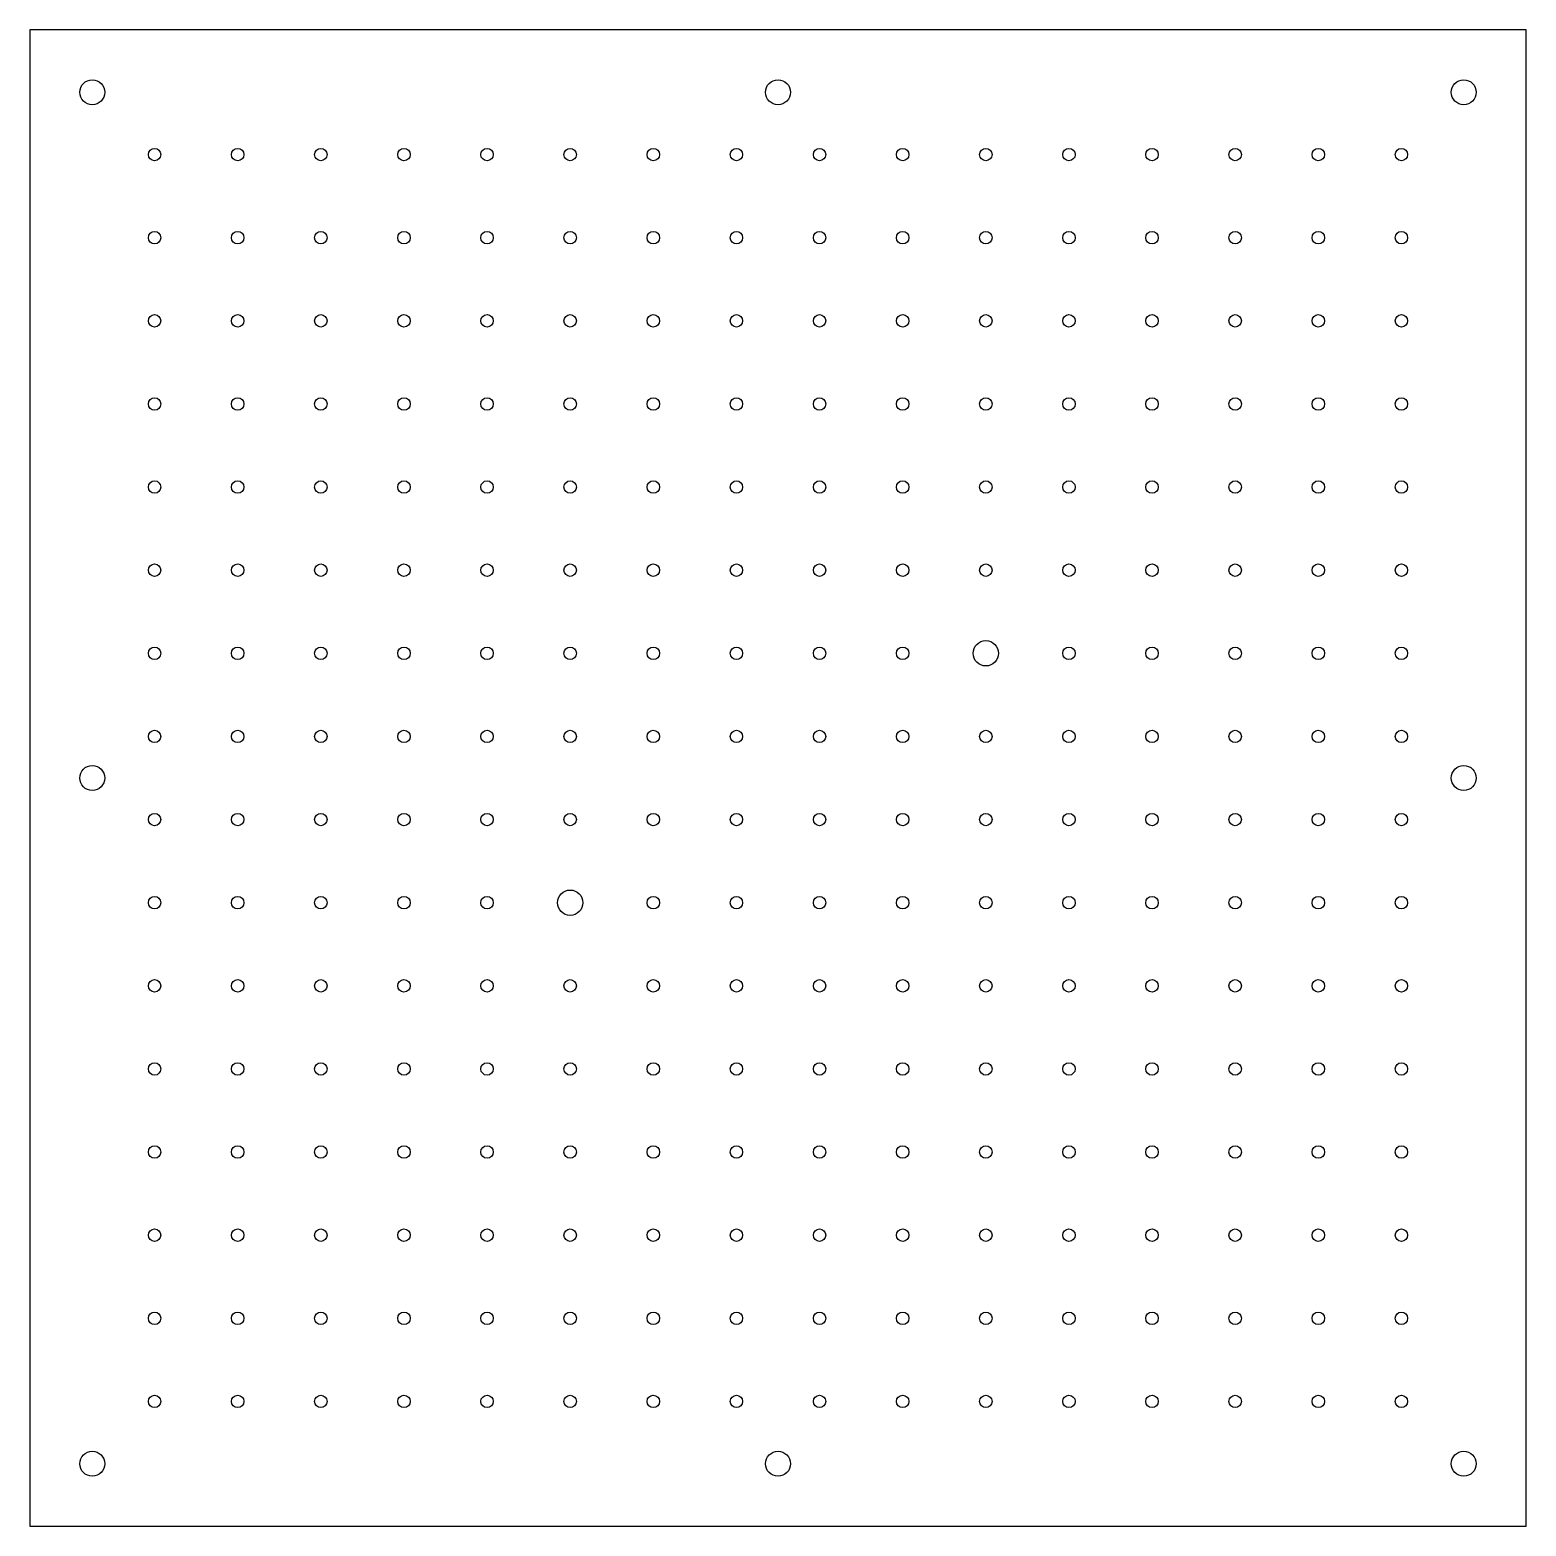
# Model space of a CAD drawing. Header units: inches. Extents: x -3.54 to 3.54, y -3.54 to 3.54.
import ezdxf

# ---------------------------------------------------------------- set-up
doc = ezdxf.new("R2010")
doc.units = ezdxf.units.IN
doc.header["$MEASUREMENT"] = 0

msp = doc.modelspace()

# ---------------------------------------------------------------- linework, layer by layer
at = {"color": 7, "linetype": 'Continuous', "lineweight": 25}
for p, q in [((3.5433, 3.5433), (-3.5433, 3.5433)), ((-3.5433, 3.5433), (-3.5433, -3.5433)), ((3.5433, -3.5433), (3.5433, 3.5433)), ((-3.5433, -3.5433), (3.5433, -3.5433))]:
    msp.add_line(p, q, dxfattribs=at)
for centre, radius in [((-3.248, 3.248), 0.0591), ((0, 3.248), 0.0591), ((3.248, 3.248), 0.0591), ((-2.9528, 2.9528), 0.0295), ((-2.5591, 2.9528), 0.0295), ((-2.1654, 2.9528), 0.0295), ((-1.7717, 2.9528), 0.0295), ((-1.378, 2.9528), 0.0295), ((-0.9843, 2.9528), 0.0295), ((-0.5906, 2.9528), 0.0295), ((-0.1969, 2.9528), 0.0295), ((0.1969, 2.9528), 0.0295), ((0.5906, 2.9528), 0.0295), ((0.9843, 2.9528), 0.0295), ((1.378, 2.9528), 0.0295), ((1.7717, 2.9528), 0.0295), ((2.1654, 2.9528), 0.0295), ((2.5591, 2.9528), 0.0295), ((2.9528, 2.9528), 0.0295), ((-2.9528, 2.5591), 0.0295), ((-2.5591, 2.5591), 0.0295), ((-2.1654, 2.5591), 0.0295), ((-1.7717, 2.5591), 0.0295), ((-1.378, 2.5591), 0.0295), ((-0.9843, 2.5591), 0.0295), ((-0.5906, 2.5591), 0.0295), ((-0.1969, 2.5591), 0.0295), ((0.1969, 2.5591), 0.0295), ((0.5906, 2.5591), 0.0295), ((0.9843, 2.5591), 0.0295), ((1.378, 2.5591), 0.0295), ((1.7717, 2.5591), 0.0295), ((2.1654, 2.5591), 0.0295), ((2.5591, 2.5591), 0.0295), ((2.9528, 2.5591), 0.0295), ((-2.9528, 2.1654), 0.0295), ((-2.5591, 2.1654), 0.0295), ((-2.1654, 2.1654), 0.0295), ((-1.7717, 2.1654), 0.0295), ((-1.378, 2.1654), 0.0295), ((-0.9843, 2.1654), 0.0295), ((-0.5906, 2.1654), 0.0295), ((-0.1969, 2.1654), 0.0295), ((0.1969, 2.1654), 0.0295), ((0.5906, 2.1654), 0.0295), ((0.9843, 2.1654), 0.0295), ((1.378, 2.1654), 0.0295), ((1.7717, 2.1654), 0.0295), ((2.1654, 2.1654), 0.0295), ((2.5591, 2.1654), 0.0295), ((2.9528, 2.1654), 0.0295), ((-2.9528, 1.7717), 0.0295), ((-2.5591, 1.7717), 0.0295), ((-2.1654, 1.7717), 0.0295), ((-1.7717, 1.7717), 0.0295), ((-1.378, 1.7717), 0.0295), ((-0.9843, 1.7717), 0.0295), ((-0.5906, 1.7717), 0.0295), ((-0.1969, 1.7717), 0.0295), ((0.1969, 1.7717), 0.0295), ((0.5906, 1.7717), 0.0295), ((0.9843, 1.7717), 0.0295), ((1.378, 1.7717), 0.0295), ((1.7717, 1.7717), 0.0295), ((2.1654, 1.7717), 0.0295), ((2.5591, 1.7717), 0.0295), ((2.9528, 1.7717), 0.0295), ((-2.9528, 1.378), 0.0295), ((-2.5591, 1.378), 0.0295), ((-2.1654, 1.378), 0.0295), ((-1.7717, 1.378), 0.0295), ((-1.378, 1.378), 0.0295), ((-0.9843, 1.378), 0.0295), ((-0.5906, 1.378), 0.0295), ((-0.1969, 1.378), 0.0295), ((0.1969, 1.378), 0.0295), ((0.5906, 1.378), 0.0295), ((0.9843, 1.378), 0.0295), ((1.378, 1.378), 0.0295), ((1.7717, 1.378), 0.0295), ((2.1654, 1.378), 0.0295), ((2.5591, 1.378), 0.0295), ((2.9528, 1.378), 0.0295), ((-2.9528, 0.9843), 0.0295), ((-2.5591, 0.9843), 0.0295), ((-2.1654, 0.9843), 0.0295), ((-1.7717, 0.9843), 0.0295), ((-1.378, 0.9843), 0.0295), ((-0.9843, 0.9843), 0.0295), ((-0.5906, 0.9843), 0.0295), ((-0.1969, 0.9843), 0.0295), ((0.1969, 0.9843), 0.0295), ((0.5906, 0.9843), 0.0295), ((0.9843, 0.9843), 0.0295), ((1.378, 0.9843), 0.0295), ((1.7717, 0.9843), 0.0295), ((2.1654, 0.9843), 0.0295), ((2.5591, 0.9843), 0.0295), ((2.9528, 0.9843), 0.0295), ((0.9843, 0.5906), 0.06), ((-2.9528, 0.5906), 0.0295), ((-2.5591, 0.5906), 0.0295), ((-2.1654, 0.5906), 0.0295), ((-1.7717, 0.5906), 0.0295), ((-1.378, 0.5906), 0.0295), ((-0.9843, 0.5906), 0.0295), ((-0.5906, 0.5906), 0.0295), ((-0.1969, 0.5906), 0.0295), ((0.1969, 0.5906), 0.0295), ((0.5906, 0.5906), 0.0295), ((1.378, 0.5906), 0.0295), ((1.7717, 0.5906), 0.0295), ((2.1654, 0.5906), 0.0295), ((2.5591, 0.5906), 0.0295), ((2.9528, 0.5906), 0.0295), ((-2.9528, 0.1969), 0.0295), ((-2.5591, 0.1969), 0.0295), ((-2.1654, 0.1969), 0.0295), ((-1.7717, 0.1969), 0.0295), ((-1.378, 0.1969), 0.0295), ((-0.9843, 0.1969), 0.0295), ((-0.5906, 0.1969), 0.0295), ((-0.1969, 0.1969), 0.0295), ((0.1969, 0.1969), 0.0295), ((0.5906, 0.1969), 0.0295), ((0.9843, 0.1969), 0.0295), ((1.378, 0.1969), 0.0295), ((1.7717, 0.1969), 0.0295), ((2.1654, 0.1969), 0.0295), ((2.5591, 0.1969), 0.0295), ((2.9528, 0.1969), 0.0295), ((-3.248, 0), 0.0591), ((3.248, 0), 0.0591), ((-2.9528, -0.1969), 0.0295), ((-2.5591, -0.1969), 0.0295), ((-2.1654, -0.1969), 0.0295), ((-1.7717, -0.1969), 0.0295), ((-1.378, -0.1969), 0.0295), ((-0.9843, -0.1969), 0.0295), ((-0.5906, -0.1969), 0.0295), ((-0.1969, -0.1969), 0.0295), ((0.1969, -0.1969), 0.0295), ((0.5906, -0.1969), 0.0295), ((0.9843, -0.1969), 0.0295), ((1.378, -0.1969), 0.0295), ((1.7717, -0.1969), 0.0295), ((2.1654, -0.1969), 0.0295), ((2.5591, -0.1969), 0.0295), ((2.9528, -0.1969), 0.0295), ((-2.9528, -0.5906), 0.0295), ((-2.5591, -0.5906), 0.0295), ((-2.1654, -0.5906), 0.0295), ((-1.7717, -0.5906), 0.0295), ((-1.378, -0.5906), 0.0295), ((-0.9843, -0.5906), 0.06), ((-0.5906, -0.5906), 0.0295), ((-0.1969, -0.5906), 0.0295), ((0.1969, -0.5906), 0.0295), ((0.5906, -0.5906), 0.0295), ((0.9843, -0.5906), 0.0295), ((1.378, -0.5906), 0.0295), ((1.7717, -0.5906), 0.0295), ((2.1654, -0.5906), 0.0295), ((2.5591, -0.5906), 0.0295), ((2.9528, -0.5906), 0.0295), ((-2.9528, -0.9843), 0.0295), ((-2.5591, -0.9843), 0.0295), ((-2.1654, -0.9843), 0.0295), ((-1.7717, -0.9843), 0.0295), ((-1.378, -0.9843), 0.0295), ((-0.9843, -0.9843), 0.0295), ((-0.5906, -0.9843), 0.0295), ((-0.1969, -0.9843), 0.0295), ((0.1969, -0.9843), 0.0295), ((0.5906, -0.9843), 0.0295), ((0.9843, -0.9843), 0.0295), ((1.378, -0.9843), 0.0295), ((1.7717, -0.9843), 0.0295), ((2.1654, -0.9843), 0.0295), ((2.5591, -0.9843), 0.0295), ((2.9528, -0.9843), 0.0295), ((-2.9528, -1.378), 0.0295), ((-2.5591, -1.378), 0.0295), ((-2.1654, -1.378), 0.0295), ((-1.7717, -1.378), 0.0295), ((-1.378, -1.378), 0.0295), ((-0.9843, -1.378), 0.0295), ((-0.5906, -1.378), 0.0295), ((-0.1969, -1.378), 0.0295), ((0.1969, -1.378), 0.0295), ((0.5906, -1.378), 0.0295), ((0.9843, -1.378), 0.0295), ((1.378, -1.378), 0.0295), ((1.7717, -1.378), 0.0295), ((2.1654, -1.378), 0.0295), ((2.5591, -1.378), 0.0295), ((2.9528, -1.378), 0.0295), ((-2.9528, -1.7717), 0.0295), ((-2.5591, -1.7717), 0.0295), ((-2.1654, -1.7717), 0.0295), ((-1.7717, -1.7717), 0.0295), ((-1.378, -1.7717), 0.0295), ((-0.9843, -1.7717), 0.0295), ((-0.5906, -1.7717), 0.0295), ((-0.1969, -1.7717), 0.0295), ((0.1969, -1.7717), 0.0295), ((0.5906, -1.7717), 0.0295), ((0.9843, -1.7717), 0.0295), ((1.378, -1.7717), 0.0295), ((1.7717, -1.7717), 0.0295), ((2.1654, -1.7717), 0.0295), ((2.5591, -1.7717), 0.0295), ((2.9528, -1.7717), 0.0295), ((-2.9528, -2.1654), 0.0295), ((-2.5591, -2.1654), 0.0295), ((-2.1654, -2.1654), 0.0295), ((-1.7717, -2.1654), 0.0295), ((-1.378, -2.1654), 0.0295), ((-0.9843, -2.1654), 0.0295), ((-0.5906, -2.1654), 0.0295), ((-0.1969, -2.1654), 0.0295), ((0.1969, -2.1654), 0.0295), ((0.5906, -2.1654), 0.0295), ((0.9843, -2.1654), 0.0295), ((1.378, -2.1654), 0.0295), ((1.7717, -2.1654), 0.0295), ((2.1654, -2.1654), 0.0295), ((2.5591, -2.1654), 0.0295), ((2.9528, -2.1654), 0.0295), ((-2.9528, -2.5591), 0.0295), ((-2.5591, -2.5591), 0.0295), ((-2.1654, -2.5591), 0.0295), ((-1.7717, -2.5591), 0.0295), ((-1.378, -2.5591), 0.0295), ((-0.9843, -2.5591), 0.0295), ((-0.5906, -2.5591), 0.0295), ((-0.1969, -2.5591), 0.0295), ((0.1969, -2.5591), 0.0295), ((0.5906, -2.5591), 0.0295), ((0.9843, -2.5591), 0.0295), ((1.378, -2.5591), 0.0295), ((1.7717, -2.5591), 0.0295), ((2.1654, -2.5591), 0.0295), ((2.5591, -2.5591), 0.0295), ((2.9528, -2.5591), 0.0295), ((-2.9528, -2.9528), 0.0295), ((-2.5591, -2.9528), 0.0295), ((-2.1654, -2.9528), 0.0295), ((-1.7717, -2.9528), 0.0295), ((-1.378, -2.9528), 0.0295), ((-0.9843, -2.9528), 0.0295), ((-0.5906, -2.9528), 0.0295), ((-0.1969, -2.9528), 0.0295), ((0.1969, -2.9528), 0.0295), ((0.5906, -2.9528), 0.0295), ((0.9843, -2.9528), 0.0295), ((1.378, -2.9528), 0.0295), ((1.7717, -2.9528), 0.0295), ((2.1654, -2.9528), 0.0295), ((2.5591, -2.9528), 0.0295), ((2.9528, -2.9528), 0.0295), ((-3.248, -3.248), 0.0591), ((0, -3.248), 0.0591), ((3.248, -3.248), 0.0591)]:
    msp.add_circle(centre, radius, dxfattribs=at)

doc.saveas('drawing.dxf')
